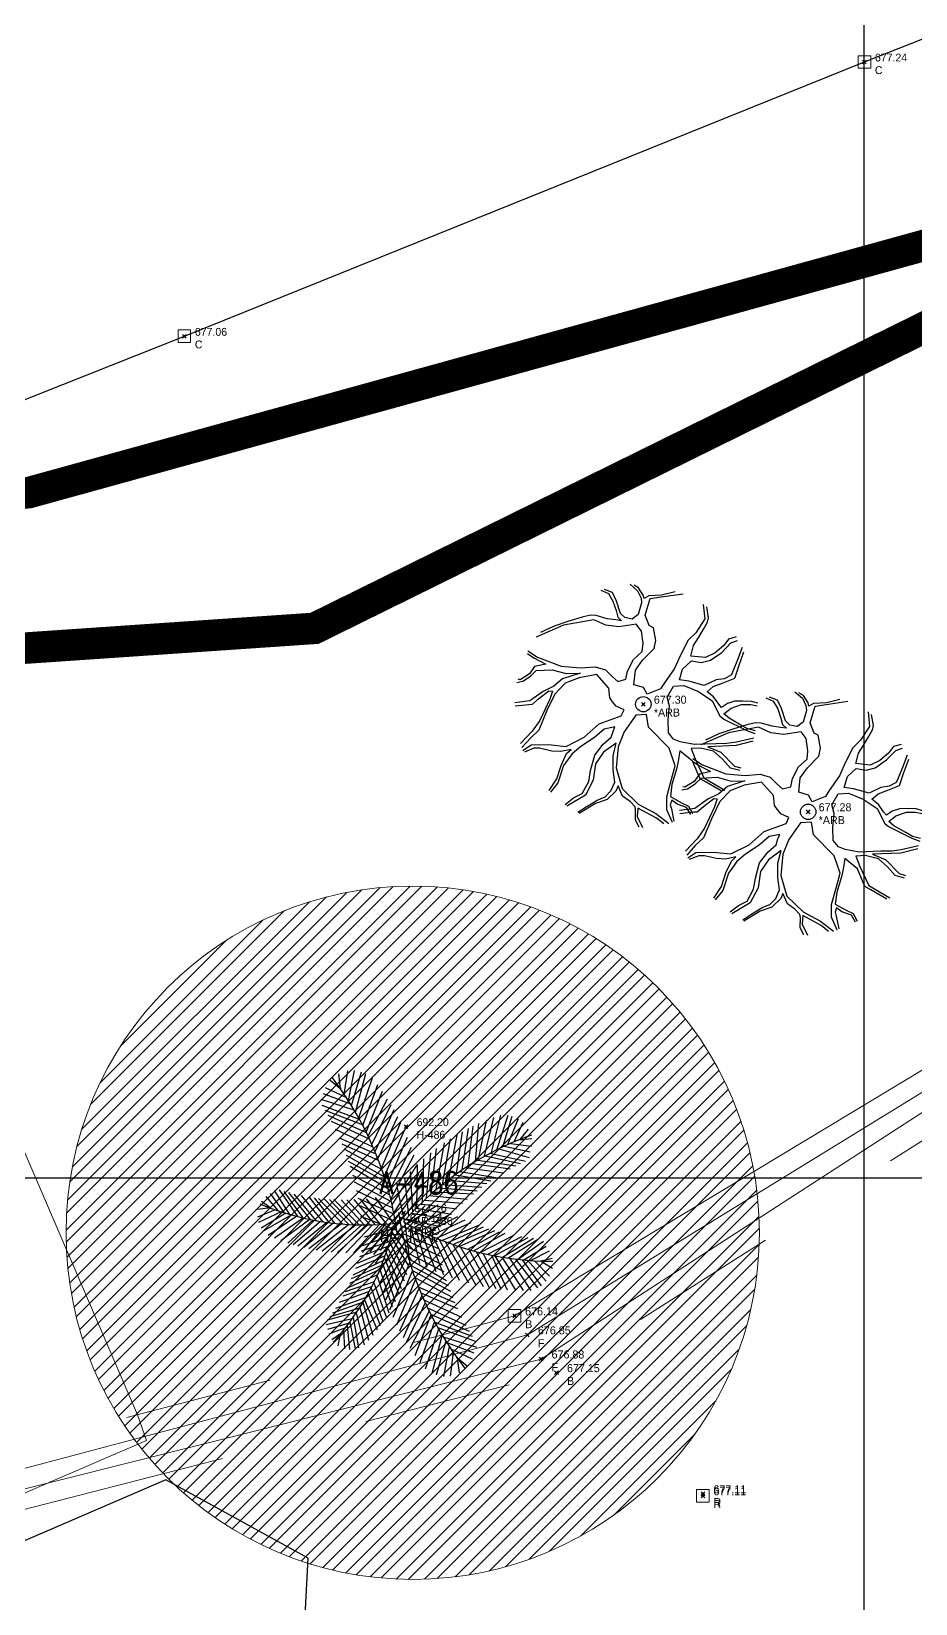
# Model space of a CAD drawing. Extents: x 350769 to 354978, y 6304672 to 6307963.
# Drawn here: x 352386.79 to 352400.82, y 6305693.24 to 6305718.19 of the extents above; entities that cross this region are included whole.
import ezdxf

# ---------------------------------------------------------------- set-up
doc = ezdxf.new("R2010")
doc.units = 0
doc.header["$PDMODE"] = 35
doc.header["$PDSIZE"] = 0.03
for name, pattern in [('4.0 - LO RECABARREN - DESNIVEL NUEVO$0$HIDDEN', [0.375, 0.25, -0.125]), ('CONTINUOS', [0]), ('DASHDOT', [1, 0.5, -0.25, 0, -0.25]), ('DASHED', [19.05, 12.7, -6.35]), ('PHANTOM', [23.5, 11.75, -2.35, 2.35, -2.35, 2.35, -2.35])]:
    doc.linetypes.add(name, pattern=pattern)
doc.layers.get('0').update_dxf_attribs({"linetype": 'CONTINUOUS'})
for name, color, linetype in [('03_S2_Pav ext_Borde vereda', 7, 'CONTINUOUS'), ('1-ARBOL H1', 7, 'CONTINUOUS'), ('1-ARBOL H2', 1, 'CONTINUOUS'), ('1-ARBOL H3', 241, 'CONTINUOUS'), ('1-ARBOL NOMBRE', 3, 'CONTINUOUS'), ('1-ARBOL PTO', 7, 'CONTINUOUS'), ('1-CANAL', 150, 'PHANTOM'), ('1-CERCO', 252, 'CERCO_LINE'), ('1-coordenadas', 8, 'CONTINUOUS'), ('3-CANAL_FDO', 4, 'CONTINUOUS'), ('C-TINN', 5, 'CONTINUOUS'), ('C-TOPO-MAJR', 9, 'CONTINUOUS'), ('C-TOPO-MINR', 8, 'CONTINUOUS'), ('V-NODE DIC 2005', 4, 'CONTINUOUS'), ('V-NODE-TEXT DIC 2005', 2, 'CONTINUOUS'), ('V-NODE-TEXT DIC 2012', 31, 'CONTINUOUS'), ('Z-ARB', 253, 'CONTINUOUS'), ('Z-PINO', 253, 'CONTINUOUS')]:
    doc.layers.add(name, color=color, linetype=linetype)
doc.layers.add('0_ASD_LINEA OFICIAL', color=253, linetype='DASHDOT', lineweight=20)
doc.layers.add('0_ASD_TOPOGRAFIA_ELEMENTOS', color=7, linetype='CONTINUOS', lineweight=5, true_color=0xbdbdbd)
doc.styles.add('ROMANS', font='romans.shx', dxfattribs={"width": 0.65})
doc.linetypes.add('CERCO_LINE', pattern='A,0.5,-0.2,[" X ",Standard,S=0.1,R=0,X=-0.1,Y=-0.05],-0.25', length=0.95)

# ---------------------------------------------------------------- blocks, each defined once
blk = doc.blocks.new('COORDENADAS')
at = {"layer": '1-coordenadas'}
for p, q in [((220, -900.625), (220, -0.625)), ((20, -500.625), (1420, -500.625))]:
    blk.add_line(p, q, dxfattribs=at)
blk = doc.blocks.new('ARB')
at = {"layer": 'Z-ARB', "linetype": 'Continuous'}
for p, q in [((-0.702, 1.798), (-0.583, 1.746)), ((-0.515, 1.763), (-0.643, 1.81)), ((-0.451, 1.63), (-0.515, 1.763)), ((-0.239, 1.899), (-0.12, 1.8)), ((-0.104, 1.843), (-0.176, 1.887)), ((-0.12, 1.8), (-0.061, 1.684)), ((-0.028, 1.73), (-0.104, 1.843)), ((0.258, 1.706), (0.603, 1.763)), ((0.476, 1.792), (0.263, 1.735)), ((-0.583, 1.746), (-0.509, 1.626)), ((-0.509, 1.626), (-0.456, 1.48)), ((-0.383, 1.436), (-0.451, 1.63)), ((-0.052, 1.607), (-0.104, 1.421)), ((-0.061, 1.684), (-0.052, 1.607)), ((-0.015, 1.675), (-0.028, 1.73)), ((0.059, 1.721), (-0.015, 1.675)), ((0.008, 1.414), (0.083, 1.679)), ((0.263, 1.735), (0.059, 1.721)), ((0.083, 1.679), (0.258, 1.706)), ((0.925, 1.599), (0.953, 1.37)), ((1.013, 1.388), (0.981, 1.56)), ((-1.218, 1.294), (-1.435, 1.215)), ((-0.807, 1.329), (-1.286, 1.232)), ((-0.994, 1.364), (-1.218, 1.294)), ((-0.859, 1.399), (-0.994, 1.364)), ((-0.77, 1.397), (-0.859, 1.399)), ((-0.613, 1.246), (-0.807, 1.329)), ((-0.594, 1.348), (-0.77, 1.397)), ((-0.46, 1.33), (-0.594, 1.348)), ((-0.365, 1.32), (-0.46, 1.33)), ((-0.456, 1.48), (-0.427, 1.377)), ((-0.427, 1.377), (-0.365, 1.32)), ((-0.133, 1.268), (-0.408, 1.222)), ((-0.315, 1.371), (-0.383, 1.436)), ((-0.198, 1.348), (-0.315, 1.371)), ((-0.104, 1.421), (-0.198, 1.348)), ((-0.048, 1.161), (-0.133, 1.268)), ((0.074, 1.251), (0.008, 1.414)), ((0.14, 1.216), (0.074, 1.251)), ((0.953, 1.37), (0.813, 1.148)), ((0.938, 1.207), (0.999, 1.316)), ((0.999, 1.316), (1.013, 1.388)), ((-1.286, 1.232), (-1.718, 1.038)), ((-1.435, 1.215), (-1.648, 1.112)), ((-0.408, 1.222), (-0.613, 1.246)), ((-0.02, 0.968), (-0.048, 1.161)), ((0.182, 1.012), (0.14, 1.216)), ((0.158, 0.888), (0.182, 1.012)), ((0.693, 1.027), (0.575, 0.786)), ((0.813, 1.148), (0.693, 1.027)), ((0.782, 0.943), (0.864, 1.078)), ((0.864, 1.078), (0.938, 1.207)), ((1.337, 1.055), (1.26, 0.95)), ((1.457, 1.093), (1.337, 1.055)), ((1.374, 0.996), (1.478, 1.036)), ((-1.85, 0.774), (-1.749, 0.71)), ((-1.845, 0.817), (-1.69, 0.721)), ((-0.167, 0.709), (-0.03, 0.834)), ((-0.03, 0.834), (-0.02, 0.968)), ((-0.024, 0.697), (0.158, 0.888)), ((0.575, 0.786), (0.486, 0.577)), ((0.743, 0.777), (0.782, 0.943)), ((0.973, 0.756), (0.743, 0.777)), ((1.125, 0.832), (0.973, 0.756)), ((1.054, 0.717), (1.231, 0.842)), ((1.26, 0.95), (1.125, 0.832)), ((1.231, 0.842), (1.374, 0.996)), ((1.554, 0.924), (1.484, 0.726)), ((1.509, 0.646), (1.582, 0.858)), ((-1.735, 0.571), (-1.815, 0.451)), ((-1.797, 0.417), (-1.707, 0.506)), ((-1.749, 0.71), (-1.558, 0.613)), ((-1.558, 0.613), (-1.735, 0.571)), ((-1.707, 0.506), (-1.453, 0.525)), ((-1.69, 0.721), (-1.313, 0.581)), ((-1.453, 0.525), (-1.23, 0.467)), ((-1.313, 0.581), (-1.01, 0.561)), ((-1.01, 0.561), (-0.772, 0.583)), ((-0.772, 0.583), (-0.611, 0.538)), ((-0.611, 0.538), (-0.502, 0.434)), ((-0.283, 0.392), (-0.259, 0.523)), ((-0.259, 0.523), (-0.167, 0.709)), ((-0.154, 0.307), (-0.135, 0.537)), ((-0.135, 0.537), (-0.024, 0.697)), ((0.486, 0.577), (0.329, 0.343)), ((0.565, 0.396), (0.614, 0.568)), ((0.614, 0.568), (0.752, 0.7)), ((0.752, 0.7), (0.909, 0.677)), ((0.909, 0.677), (1.054, 0.717)), ((1.419, 0.557), (1.39, 0.487)), ((1.484, 0.726), (1.419, 0.557)), ((1.445, 0.439), (1.509, 0.646)), ((-2.01, 0.315), (-1.918, 0.335)), ((-1.962, 0.358), (-1.993, 0.364)), ((-1.815, 0.451), (-1.962, 0.358)), ((-1.918, 0.335), (-1.797, 0.417)), ((-1.423, 0.263), (-1.593, 0.175)), ((-1.287, 0.38), (-1.423, 0.263)), ((-1.244, 0.312), (-1.406, 0.139)), ((-1.01, 0.478), (-1.287, 0.38)), ((-1.024, 0.405), (-1.244, 0.312)), ((-1.23, 0.467), (-1.01, 0.478)), ((-0.747, 0.458), (-1.024, 0.405)), ((-0.553, 0.248), (-0.747, 0.458)), ((-0.502, 0.434), (-0.412, 0.356)), ((-0.412, 0.356), (-0.283, 0.392)), ((-0.154, 0.307), (-0.154, 0.307)), ((-0.001, 0.263), (-0.154, 0.307)), ((0.06, 0.161), (-0.001, 0.263)), ((0.329, 0.343), (0.271, 0.249)), ((0.374, 0.116), (0.473, 0.293)), ((0.473, 0.293), (0.637, 0.307)), ((0.714, 0.375), (0.565, 0.396)), ((0.637, 0.307), (0.87, 0.217)), ((0.961, 0.313), (0.714, 0.375)), ((1.148, 0.406), (0.961, 0.313)), ((1.007, 0.214), (1.104, 0.301)), ((1.104, 0.301), (1.261, 0.361)), ((1.281, 0.425), (1.148, 0.406)), ((1.261, 0.361), (1.445, 0.439)), ((1.39, 0.487), (1.281, 0.425)), ((-1.799, 0.026), (-2.04, -0.011)), ((-1.593, 0.175), (-1.799, 0.026)), ((-1.76, -0.027), (-1.663, 0.06)), ((-1.663, 0.06), (-1.502, 0.188)), ((-1.486, 0.056), (-1.64, -0.284)), ((-1.406, 0.139), (-1.529, -0.124)), ((-1.502, 0.188), (-1.446, 0.184)), ((-1.446, 0.184), (-1.486, 0.056)), ((-0.534, 0.093), (-0.553, 0.248)), ((-0.49, 0.032), (-0.534, 0.093)), ((-0.431, -0.039), (-0.49, 0.032)), ((0.271, 0.249), (0.06, 0.161)), ((0.413, -0.019), (0.374, 0.116)), ((0.87, 0.217), (1.092, 0.069)), ((1.112, 0.134), (1.007, 0.214)), ((1.092, 0.069), (1.217, -0.165)), ((1.196, 0.02), (1.112, 0.134)), ((1.242, -0.034), (1.196, 0.02)), ((1.335, 0.031), (1.242, -0.034)), ((1.447, 0.07), (1.335, 0.031)), ((1.394, -0.041), (1.559, 0.018)), ((1.578, 0.075), (1.447, 0.07)), ((1.559, 0.018), (1.705, 0.021)), ((1.714, 0.072), (1.578, 0.075)), ((1.705, 0.021), (1.806, 0.001)), ((1.814, 0.045), (1.714, 0.072)), ((-2.033, -0.058), (-1.818, -0.031)), ((-1.818, -0.031), (-1.76, -0.027)), ((-1.529, -0.124), (-1.653, -0.439)), ((-0.694, -0.321), (-0.346, -0.191)), ((-0.304, -0.094), (-0.431, -0.039)), ((-0.346, -0.191), (-0.304, -0.094)), ((-0.117, -0.175), (-0.297, -0.442)), ((0.055, -0.162), (-0.117, -0.175)), ((0.089, -0.365), (0.055, -0.162)), ((0.396, -0.235), (0.413, -0.019)), ((0.404, -0.447), (0.396, -0.235)), ((1.217, -0.165), (1.28, -0.215)), ((1.28, -0.132), (1.394, -0.041)), ((1.364, -0.201), (1.28, -0.132)), ((1.28, -0.215), (1.65, -0.391)), ((1.554, -0.305), (1.364, -0.201)), ((-1.754, -0.458), (-1.937, -0.656)), ((-1.653, -0.439), (-1.782, -0.565)), ((-1.64, -0.284), (-1.754, -0.458)), ((-0.93, -0.54), (-0.694, -0.321)), ((-0.613, -0.404), (-0.768, -0.54)), ((-0.445, -0.368), (-0.613, -0.404)), ((-0.5, -0.531), (-0.474, -0.438)), ((-0.474, -0.438), (-0.445, -0.368)), ((-0.297, -0.442), (-0.391, -0.68)), ((0.422, -0.692), (0.089, -0.365)), ((0.49, -0.547), (0.404, -0.447)), ((1.664, -0.363), (1.554, -0.305)), ((1.65, -0.391), (1.778, -0.438)), ((1.787, -0.395), (1.664, -0.363)), ((-1.782, -0.565), (-1.916, -0.718)), ((-1.898, -0.762), (-1.771, -0.673)), ((-1.724, -0.727), (-1.874, -0.789)), ((-1.771, -0.673), (-1.495, -0.665)), ((-1.635, -0.722), (-1.724, -0.727)), ((-1.441, -0.766), (-1.635, -0.722)), ((-1.495, -0.665), (-1.216, -0.688)), ((-1.136, -0.734), (-1.297, -0.771)), ((-1.216, -0.688), (-0.93, -0.54)), ((-1.206, -0.803), (-1.136, -0.734)), ((-0.982, -0.688), (-1.118, -0.805)), ((-0.768, -0.54), (-0.982, -0.688)), ((-0.757, -0.821), (-0.626, -0.643)), ((-0.626, -0.643), (-0.5, -0.531)), ((-0.42, -0.622), (-0.619, -0.772)), ((-0.467, -0.824), (-0.42, -0.622)), ((-0.391, -0.68), (-0.415, -1.015)), ((0.523, -0.967), (0.422, -0.692)), ((0.595, -0.589), (0.49, -0.547)), ((0.592, -0.732), (0.568, -0.901)), ((0.796, -0.891), (0.592, -0.732)), ((0.822, -0.625), (0.595, -0.589)), ((0.917, -0.681), (0.77, -0.69)), ((0.77, -0.69), (0.835, -0.854)), ((1.165, -0.608), (0.822, -0.625)), ((1.126, -0.728), (0.917, -0.681)), ((1.483, -0.631), (1.034, -0.658)), ((1.034, -0.658), (1.244, -0.743)), ((1.271, -0.854), (1.126, -0.728)), ((1.335, -0.602), (1.165, -0.608)), ((1.244, -0.743), (1.461, -0.958)), ((1.485, -0.578), (1.335, -0.602)), ((1.747, -0.56), (1.483, -0.631)), ((1.761, -0.511), (1.485, -0.578)), ((-1.297, -0.771), (-1.441, -0.766)), ((-1.355, -1.205), (-1.29, -0.991)), ((-1.25, -0.991), (-1.335, -1.269)), ((-1.29, -0.991), (-1.206, -0.803)), ((-1.118, -0.805), (-1.25, -0.991)), ((-0.82, -1.065), (-0.757, -0.821)), ((-0.743, -0.959), (-0.776, -1.217)), ((-0.619, -0.772), (-0.743, -0.959)), ((-0.462, -1.051), (-0.467, -0.824)), ((0.466, -1.183), (0.523, -0.967)), ((0.568, -0.901), (0.544, -1.024)), ((0.92, -1.171), (0.796, -0.891)), ((0.835, -0.854), (0.98, -1.153)), ((1.398, -0.991), (1.271, -0.854)), ((1.545, -1.027), (1.398, -0.991)), ((1.461, -0.958), (1.561, -0.985)), ((-1.472, -1.393), (-1.355, -1.205)), ((-0.947, -1.433), (-0.845, -1.241)), ((-0.776, -1.217), (-0.895, -1.458)), ((-0.845, -1.241), (-0.82, -1.065)), ((-0.493, -1.384), (-0.434, -1.244)), ((-0.434, -1.244), (-0.462, -1.051)), ((-0.415, -1.015), (-0.316, -1.342)), ((0.396, -1.463), (0.466, -1.183)), ((0.544, -1.024), (0.474, -1.267)), ((1.016, -1.22), (0.92, -1.171)), ((0.98, -1.153), (1.315, -1.345)), ((1.27, -1.366), (1.016, -1.22)), ((-1.335, -1.269), (-1.453, -1.419)), ((-0.895, -1.458), (-1.187, -1.636)), ((-1.082, -1.505), (-0.947, -1.433)), ((-0.707, -1.532), (-0.584, -1.48)), ((-0.584, -1.48), (-0.493, -1.384)), ((-0.413, -1.384), (-0.552, -1.523)), ((-0.38, -1.3), (-0.413, -1.384)), ((-0.307, -1.465), (-0.38, -1.3)), ((-0.316, -1.342), (-0.056, -1.588)), ((-0.185, -1.548), (-0.307, -1.465)), ((0.397, -1.667), (0.396, -1.463)), ((0.474, -1.267), (0.453, -1.459)), ((0.453, -1.459), (0.629, -1.553)), ((-1.214, -1.608), (-1.082, -1.505)), ((-1.011, -1.73), (-0.881, -1.642)), ((-0.734, -1.587), (-0.991, -1.749)), ((-0.881, -1.642), (-0.707, -1.532)), ((-0.552, -1.523), (-0.734, -1.587)), ((-0.104, -1.631), (-0.185, -1.548)), ((-0.097, -1.678), (-0.104, -1.631)), ((-0.096, -1.844), (-0.097, -1.678)), ((-0.059, -1.648), (-0.068, -1.782)), ((0.235, -1.802), (-0.059, -1.648)), ((-0.056, -1.588), (0.224, -1.732)), ((0.224, -1.732), (0.433, -1.885)), ((0.49, -1.868), (0.397, -1.667)), ((0.475, -1.516), (0.453, -1.587)), ((0.453, -1.587), (0.473, -1.651)), ((0.473, -1.651), (0.516, -1.848)), ((0.56, -1.577), (0.475, -1.516)), ((0.712, -1.629), (0.56, -1.577)), ((0.629, -1.553), (0.741, -1.604)), ((0.779, -1.74), (0.712, -1.629)), ((0.741, -1.604), (0.807, -1.722)), ((-0.037, -1.953), (-0.096, -1.844)), ((-0.068, -1.782), (0.019, -1.957)), ((0.354, -1.892), (0.235, -1.802))]:
    blk.add_line(p, q, dxfattribs=at)
at = {"layer": 'Z-ARB'}
blk.add_circle((0, 0), 0.122, dxfattribs=at)
blk = doc.blocks.new('PINO')
for p, q in [((-0.968, 2.105), (-0.998, 2.346)), ((-0.904, 2.021), (-0.856, 2.396)), ((-0.837, 1.922), (-0.751, 2.403)), ((-0.787, 1.844), (-0.636, 2.383)), ((-0.724, 1.743), (-0.568, 2.356)), ((-0.67, 1.651), (-0.46, 2.291)), ((-0.8, 1.866), (-1.232, 2.026)), ((-0.866, 1.965), (-1.202, 2.122)), ((-0.957, 2.096), (-1.131, 2.236)), ((-0.604, 1.533), (-0.377, 2.187)), ((-0.547, 1.425), (-0.298, 2.08)), ((-0.744, 1.775), (-1.27, 1.933)), ((-0.656, 1.627), (-1.253, 1.84)), ((-0.609, 1.543), (-1.204, 1.762)), ((-0.518, 1.369), (-0.216, 1.961)), ((-0.453, 1.234), (-0.158, 1.87)), ((-0.402, 1.12), (-0.11, 1.791)), ((-0.541, 1.414), (-1.156, 1.682)), ((-0.491, 1.314), (-1.101, 1.587)), ((-0.355, 1.007), (-0.05, 1.685)), ((-0.297, 0.859), (-0.002, 1.595)), ((0.983, 0.851), (1.075, 1.509)), ((1.077, 0.915), (1.15, 1.548)), ((1.192, 0.989), (1.238, 1.591)), ((1.24, 1.019), (1.359, 1.644)), ((1.336, 1.075), (1.471, 1.689)), ((1.443, 1.135), (1.584, 1.731)), ((1.528, 1.18), (1.699, 1.73)), ((1.625, 1.229), (1.765, 1.718)), ((1.701, 1.265), (1.863, 1.679)), ((1.8, 1.31), (1.941, 1.624)), ((1.89, 1.345), (2.027, 1.517)), ((-0.434, 1.191), (-1.034, 1.46)), ((-0.384, 1.079), (-0.969, 1.325)), ((-0.249, 0.725), (0.06, 1.469)), ((-0.205, 0.59), (0.11, 1.357)), ((0.578, 0.533), (0.699, 1.278)), ((0.677, 0.617), (0.791, 1.34)), ((0.777, 0.698), (0.898, 1.409)), ((0.893, 0.786), (0.978, 1.456)), ((1.744, 1.285), (2.079, 1.247)), ((1.877, 1.343), (2.079, 1.369)), ((-0.344, 0.981), (-0.925, 1.228)), ((-0.288, 0.836), (-0.893, 1.151)), ((-0.249, 0.725), (-0.853, 1.05)), ((-0.172, 0.481), (0.174, 1.198)), ((-0.142, 0.372), (0.217, 1.079)), ((0.364, 0.334), (0.371, 1.016)), ((0.426, 0.395), (0.484, 1.113)), ((0.501, 0.465), (0.574, 1.185)), ((1.23, 1.012), (1.834, 0.928)), ((1.344, 1.08), (1.91, 0.967)), ((1.42, 1.123), (1.985, 1.004)), ((1.559, 1.196), (2.042, 1.068)), ((1.646, 1.239), (2.057, 1.158)), ((-0.22, 0.637), (-0.819, 0.956)), ((-0.188, 0.533), (-0.792, 0.877)), ((-0.119, 0.28), (0.267, 0.923)), ((-0.088, 0.148), (0.305, 0.785)), ((0.211, 0.176), (0.166, 0.815)), ((0.277, 0.247), (0.276, 0.927)), ((0.872, 0.77), (1.44, 0.686)), ((0.95, 0.827), (1.519, 0.74)), ((1.041, 0.891), (1.634, 0.814)), ((1.144, 0.958), (1.747, 0.88)), ((-0.16, 0.436), (-0.749, 0.738)), ((-0.13, 0.327), (-0.72, 0.632)), ((-0.066, 0.044), (0.344, 0.617)), ((0.082, 0.031), (-0.042, 0.573)), ((0.15, 0.108), (0.075, 0.715)), ((0.612, 0.563), (1.228, 0.526)), ((0.677, 0.617), (1.3, 0.582)), ((0.76, 0.685), (1.379, 0.642)), ((-2.041, 0.197), (-2.191, 0.301)), ((-1.917, 0.155), (-2.118, 0.383)), ((-1.824, 0.127), (-2.049, 0.429)), ((-1.74, 0.103), (-1.985, 0.48)), ((-1.603, 0.068), (-1.908, 0.488)), ((-1.527, 0.051), (-1.836, 0.467)), ((-1.409, 0.027), (-1.762, 0.448)), ((-1.319, 0.011), (-1.675, 0.427)), ((-1.21, -0.005), (-1.559, 0.404)), ((-1.11, -0.018), (-1.438, 0.384)), ((-1.024, -0.027), (-1.352, 0.372)), ((-0.897, -0.037), (-1.285, 0.364)), ((-0.801, -0.043), (-1.196, 0.357)), ((-0.726, -0.045), (-1.114, 0.351)), ((-0.637, -0.047), (-1.046, 0.348)), ((-0.554, -0.046), (-0.927, 0.347)), ((-0.462, -0.044), (-0.837, 0.348)), ((-0.379, -0.04), (-0.721, 0.353)), ((-0.106, 0.229), (-0.686, 0.494)), ((-0.084, 0.131), (-0.66, 0.372)), ((-0.059, 0.009), (-0.64, 0.262)), ((-0.297, -0.035), (-0.619, 0.361)), ((-0.195, -0.026), (-0.528, 0.371)), ((-0.084, -0.014), (-0.384, 0.392)), ((-0.048, -0.055), (0.371, 0.471)), ((-0.029, -0.167), (0.4, 0.27)), ((0.121, -0.019), (0.594, 0.283)), ((0.33, 0.301), (0.905, 0.231)), ((0.396, 0.365), (0.997, 0.322)), ((0.47, 0.436), (1.07, 0.39)), ((0.538, 0.498), (1.17, 0.477)), ((-1.97, 0.172), (-2.253, 0.048)), ((-2.051, 0.203), (-2.246, 0.171)), ((-1.876, 0.143), (-2.234, -0.036)), ((-1.804, 0.121), (-2.192, -0.122)), ((-1.71, 0.095), (-2.155, -0.169)), ((-1.625, 0.074), (-2.079, -0.239)), ((-1.518, 0.049), (-1.978, -0.28)), ((-1.42, 0.029), (-1.876, -0.317)), ((-1.369, 0.02), (-1.764, -0.354)), ((-1.248, 0), (-1.679, -0.379)), ((-0.035, -0.126), (-0.614, 0.086)), ((-0.009, 0.132), (-0.433, -0.31)), ((0.011, 0.021), (-0.403, -0.51)), ((-0.002, 0.091), (0.579, -0.115)), ((0.107, 0.059), (0.656, -0.051)), ((0.189, 0.152), (0.759, 0.072)), ((0.232, -0.076), (0.735, 0.205)), ((0.267, 0.236), (0.828, 0.149)), ((0.334, -0.125), (0.826, 0.159)), ((0.417, -0.163), (0.928, 0.111)), ((0.501, -0.2), (1.046, 0.059)), ((0.597, -0.239), (1.139, 0.022)), ((-1.147, -0.014), (-1.606, -0.398)), ((-1.047, -0.025), (-1.509, -0.421)), ((-0.917, -0.036), (-1.427, -0.437)), ((-0.801, -0.043), (-1.314, -0.457)), ((-0.685, -0.046), (-1.215, -0.47)), ((-0.592, -0.047), (-1.075, -0.484)), ((-0.5, -0.045), (-0.972, -0.49)), ((-0.422, -0.042), (-0.838, -0.493)), ((-0.311, -0.036), (-0.72, -0.491)), ((-0.224, -0.029), (-0.579, -0.483)), ((-0.12, -0.206), (-0.579, -0.377)), ((-0.096, -0.103), (-0.551, -0.242)), ((-0.142, -0.021), (-0.459, -0.471)), ((0.03, -0.078), (-0.374, -0.656)), ((0.053, -0.182), (-0.333, -0.823)), ((-0.05, -0.01), (-0.294, -0.447)), ((-0.127, -0.233), (0.165, -0.692)), ((-0.108, -0.157), (0.193, -0.581)), ((-0.089, -0.072), (0.223, -0.427)), ((0.023, -0.043), (0.606, -0.29)), ((0.049, -0.166), (0.628, -0.401)), ((0.088, -0.001), (0.168, -0.552)), ((0.179, -0.049), (0.329, -0.642)), ((0.261, -0.09), (0.45, -0.702)), ((0.348, -0.132), (0.593, -0.766)), ((0.461, -0.182), (0.714, -0.815)), ((0.541, -0.216), (0.854, -0.865)), ((0.682, -0.272), (1.264, -0.023)), ((0.775, -0.305), (1.336, -0.048)), ((0.855, -0.333), (1.423, -0.074)), ((0.957, -0.365), (1.518, -0.101)), ((1.092, -0.405), (1.591, -0.12)), ((1.185, -0.429), (1.685, -0.142)), ((1.293, -0.455), (1.819, -0.169)), ((1.414, -0.481), (1.947, -0.19)), ((1.514, -0.501), (2.047, -0.203)), ((1.645, -0.522), (2.131, -0.213)), ((1.731, -0.535), (2.214, -0.22)), ((-0.188, -0.449), (-0.656, -0.659)), ((-0.166, -0.374), (-0.624, -0.554)), ((-0.144, -0.3), (-0.599, -0.461)), ((0.085, -0.314), (-0.293, -0.961)), ((0.11, -0.406), (-0.242, -1.117)), ((-0.199, -0.483), (0.048, -1.044)), ((-0.177, -0.413), (0.093, -0.925)), ((-0.148, -0.312), (0.128, -0.821)), ((0.072, -0.263), (0.655, -0.522)), ((0.097, -0.361), (0.69, -0.66)), ((0.128, -0.47), (0.72, -0.766)), ((0.636, -0.254), (0.964, -0.899)), ((0.732, -0.29), (1.115, -0.94)), ((0.855, -0.333), (1.223, -0.965)), ((0.978, -0.372), (1.348, -0.99)), ((1.117, -0.412), (1.44, -1.005)), ((1.225, -0.439), (1.549, -1.02)), ((1.335, -0.465), (1.633, -1.029)), ((1.469, -0.492), (1.731, -1.037)), ((1.887, -0.553), (2.291, -0.258)), ((1.984, -0.561), (2.337, -0.337)), ((2.092, -0.569), (2.39, -0.412)), ((-0.271, -0.684), (-0.747, -0.905)), ((-0.241, -0.605), (-0.722, -0.845)), ((-0.216, -0.532), (-0.683, -0.74)), ((-0.257, -0.648), (-0.047, -1.254)), ((-0.227, -0.566), (0.009, -1.134)), ((0.141, -0.515), (-0.198, -1.235)), ((0.175, -0.623), (-0.132, -1.394)), ((0.157, -0.567), (0.765, -0.904)), ((0.19, -0.67), (0.793, -0.983)), ((1.525, -0.503), (1.862, -1.043)), ((1.635, -0.521), (1.983, -1.045)), ((1.756, -0.538), (2.104, -1.042)), ((1.852, -0.549), (2.21, -0.999)), ((1.961, -0.559), (2.267, -0.965)), ((2.044, -0.566), (2.345, -0.893)), ((2.153, -0.572), (2.398, -0.813)), ((2.237, -0.575), (2.434, -0.526)), ((2.249, -0.572), (2.44, -0.682)), ((-0.381, -0.944), (-0.84, -1.11)), ((-0.332, -0.835), (-0.812, -1.052)), ((-0.297, -0.751), (-0.777, -0.976)), ((-0.391, -0.964), (-0.184, -1.5)), ((-0.339, -0.852), (-0.143, -1.432)), ((-0.297, -0.751), (-0.09, -1.338)), ((0.22, -0.758), (-0.081, -1.505)), ((0.269, -0.891), (-0.018, -1.63)), ((0.22, -0.758), (0.828, -1.077)), ((0.261, -0.868), (0.869, -1.177)), ((-0.509, -1.194), (-0.991, -1.379)), ((-0.459, -1.102), (-0.934, -1.284)), ((-0.416, -1.018), (-0.878, -1.183)), ((-0.532, -1.236), (-0.324, -1.705)), ((-0.476, -1.135), (-0.275, -1.638)), ((-0.432, -1.049), (-0.235, -1.579)), ((0.329, -1.039), (0.031, -1.72)), ((0.378, -1.151), (0.092, -1.825)), ((0.318, -1.012), (0.902, -1.254)), ((0.359, -1.11), (0.946, -1.35)), ((0.41, -1.221), (1.013, -1.484)), ((-0.649, -1.429), (-1.119, -1.568)), ((-0.61, -1.366), (-1.078, -1.51)), ((-0.551, -1.27), (-1.037, -1.451)), ((-0.661, -1.447), (-0.526, -1.95)), ((-0.605, -1.359), (-0.458, -1.873)), ((-0.557, -1.278), (-0.392, -1.794)), ((0.43, -1.264), (0.141, -1.903)), ((0.497, -1.399), (0.2, -1.994)), ((0.525, -1.455), (0.283, -2.112)), ((0.469, -1.344), (1.082, -1.61)), ((0.519, -1.443), (1.137, -1.705)), ((-0.723, -1.54), (-1.136, -1.639)), ((-0.771, -1.607), (-1.111, -1.712)), ((-0.826, -1.681), (-1.092, -1.788)), ((-0.858, -1.722), (-0.837, -2.014)), ((-0.802, -1.649), (-0.756, -2.024)), ((-0.76, -1.591), (-0.666, -2.013)), ((-0.707, -1.515), (-0.613, -1.995)), ((0.584, -1.562), (0.364, -2.218)), ((0.651, -1.679), (0.447, -2.321)), ((0.589, -1.572), (1.186, -1.785)), ((0.636, -1.655), (1.236, -1.862)), ((-0.902, -1.778), (-1.042, -1.879)), ((-0.911, -1.785), (-0.944, -1.969)), ((0.706, -1.77), (0.556, -2.385)), ((0.77, -1.871), (0.625, -2.411)), ((0.726, -1.803), (1.254, -1.955)), ((0.821, -1.948), (0.74, -2.43)), ((0.784, -1.892), (1.217, -2.048)), ((0.85, -1.991), (1.188, -2.145)), ((0.889, -2.046), (0.845, -2.422)), ((0.943, -2.121), (1.119, -2.26)), ((0.954, -2.13), (0.986, -2.37))]:
    blk.add_line(p, q)
for centre, radius, start, end in [((-5.223, -0.976), 5.257, 8.5439, 38.2906), ((3.723, -3.065), 4.779, 110.1895, 139.9362), ((-0.615, 4.254), 4.301, 248.0996, 277.8463), ((5.176, 0.996), 5.257, 189.1509, 218.8976), ((2.361, 4.203), 4.779, 241.292, 271.0387), ((-4.062, 0.774), 4.062, 318.5391, 348.2858)]:
    blk.add_arc(centre, radius, start, end)
blk = doc.blocks.new('A$C27410629')
at = {"layer": '0_ASD_LINEA OFICIAL', "ltscale": 8, "const_width": 0.5}
for points in [[(111.349, 941.81), (111.349, 941.81), (187.318, 947.004), (258.378, 982.07), (250.62, 989.479)], [(111.349, 941.81), (187.318, 947.004), (258.378, 982.07), (268.153, 972.735)]]:
    blk.add_lwpolyline(points, dxfattribs=at)
blk = doc.blocks.new('*U1327')
at = {"color": 0, "linetype": 'ByBlock', "lineweight": -2, "transparency": 16777216}
blk.add_point((0, 0), dxfattribs=at)
blk = doc.blocks.new('*U4166', base_point=(352394.504, 6305697.728))
at = {"layer": 'V-NODE-TEXT DIC 2005', "linetype": 'ByBlock', "char_height": 0.127}
for s, insert, attachment_point in [('676.14', (352394.671, 6305697.799), 4), ('B', (352394.671, 6305697.66), 1)]:
    blk.add_mtext(s, dxfattribs=dict(at, insert=insert, attachment_point=attachment_point))
blk = doc.blocks.new('*U4167', base_point=(352394.504, 6305697.728))
at = {"layer": 'V-NODE-TEXT DIC 2005', "color": 2, "lineweight": -2}
blk.add_blockref('*U4166', (352394.504, 6305697.728), dxfattribs=at)
blk = doc.blocks.new('*U4164', base_point=(352395.168, 6305696.827))
at = {"layer": 'V-NODE-TEXT DIC 2005', "linetype": 'ByBlock', "char_height": 0.127}
for s, insert, attachment_point in [('677.15', (352395.335, 6305696.898), 4), ('B', (352395.335, 6305696.759), 1)]:
    blk.add_mtext(s, dxfattribs=dict(at, insert=insert, attachment_point=attachment_point))
blk = doc.blocks.new('*U4165', base_point=(352395.168, 6305696.827))
at = {"layer": 'V-NODE-TEXT DIC 2005', "color": 2, "lineweight": -2}
blk.add_blockref('*U4164', (352395.168, 6305696.827), dxfattribs=at)
blk = doc.blocks.new('*U3748', base_point=(352394.707, 6305697.426))
at = {"layer": 'V-NODE-TEXT DIC 2005', "linetype": 'ByBlock', "char_height": 0.127}
for s, insert, attachment_point in [('676.85', (352394.874, 6305697.497), 4), ('F', (352394.874, 6305697.358), 1)]:
    blk.add_mtext(s, dxfattribs=dict(at, insert=insert, attachment_point=attachment_point))
blk = doc.blocks.new('*U3749', base_point=(352394.707, 6305697.426))
at = {"layer": 'V-NODE-TEXT DIC 2005', "color": 2, "lineweight": -2}
blk.add_blockref('*U3748', (352394.707, 6305697.426), dxfattribs=at)
blk = doc.blocks.new('*U3746', base_point=(352394.923, 6305697.044))
at = {"layer": 'V-NODE-TEXT DIC 2005', "linetype": 'ByBlock', "char_height": 0.127}
for s, insert, attachment_point in [('676.88', (352395.09, 6305697.115), 4), ('F', (352395.09, 6305696.976), 1)]:
    blk.add_mtext(s, dxfattribs=dict(at, insert=insert, attachment_point=attachment_point))
blk = doc.blocks.new('*U3747', base_point=(352394.923, 6305697.044))
at = {"layer": 'V-NODE-TEXT DIC 2005', "color": 2, "lineweight": -2}
blk.add_blockref('*U3746', (352394.923, 6305697.044), dxfattribs=at)
blk = doc.blocks.new('*U2686', base_point=(352397.492, 6305694.873))
at = {"layer": 'V-NODE-TEXT DIC 2005', "linetype": 'ByBlock', "char_height": 0.127}
for s, insert, attachment_point in [('677.11', (352397.659, 6305694.944), 4), ('R', (352397.659, 6305694.805), 1)]:
    blk.add_mtext(s, dxfattribs=dict(at, insert=insert, attachment_point=attachment_point))
blk = doc.blocks.new('*U2687', base_point=(352397.492, 6305694.873))
at = {"layer": 'V-NODE-TEXT DIC 2005', "color": 2, "lineweight": -2}
blk.add_blockref('*U2686', (352397.492, 6305694.873), dxfattribs=at)
blk = doc.blocks.new('*U2662', base_point=(352397.491, 6305694.904))
at = {"layer": 'V-NODE-TEXT DIC 2005', "linetype": 'ByBlock', "char_height": 0.127}
for s, insert, attachment_point in [('677.11', (352397.658, 6305694.975), 4), ('R', (352397.658, 6305694.836), 1)]:
    blk.add_mtext(s, dxfattribs=dict(at, insert=insert, attachment_point=attachment_point))
blk = doc.blocks.new('*U2663', base_point=(352397.491, 6305694.904))
at = {"layer": 'V-NODE-TEXT DIC 2005', "color": 2, "lineweight": -2}
blk.add_blockref('*U2662', (352397.491, 6305694.904), dxfattribs=at)
blk = doc.blocks.new('*U1648', base_point=(352396.546, 6305707.433))
at = {"layer": 'V-NODE-TEXT DIC 2005', "linetype": 'ByBlock', "char_height": 0.127}
for s, insert, attachment_point in [('677.30', (352396.713, 6305707.504), 4), ('*ARB', (352396.713, 6305707.365), 1)]:
    blk.add_mtext(s, dxfattribs=dict(at, insert=insert, attachment_point=attachment_point))
blk = doc.blocks.new('*U1649', base_point=(352396.546, 6305707.433))
at = {"layer": 'V-NODE-TEXT DIC 2005', "color": 2, "lineweight": -2}
blk.add_blockref('*U1648', (352396.546, 6305707.433), dxfattribs=at)
blk = doc.blocks.new('*U1630', base_point=(352399.161, 6305705.726))
at = {"layer": 'V-NODE-TEXT DIC 2005', "linetype": 'ByBlock', "char_height": 0.127}
for s, insert, attachment_point in [('677.28', (352399.328, 6305705.797), 4), ('*ARB', (352399.328, 6305705.658), 1)]:
    blk.add_mtext(s, dxfattribs=dict(at, insert=insert, attachment_point=attachment_point))
blk = doc.blocks.new('*U1631', base_point=(352399.161, 6305705.726))
at = {"layer": 'V-NODE-TEXT DIC 2005', "color": 2, "lineweight": -2}
blk.add_blockref('*U1630', (352399.161, 6305705.726), dxfattribs=at)
blk = doc.blocks.new('*U1412', base_point=(352392.674, 6305699.209))
at = {"layer": 'V-NODE-TEXT DIC 2005', "linetype": 'ByBlock', "char_height": 0.127}
for s, insert, attachment_point in [('677.14', (352392.841, 6305699.28), 4), ('*PINO', (352392.841, 6305699.141), 1)]:
    blk.add_mtext(s, dxfattribs=dict(at, insert=insert, attachment_point=attachment_point))
blk = doc.blocks.new('*U1413', base_point=(352392.674, 6305699.209))
at = {"layer": 'V-NODE-TEXT DIC 2005', "color": 2, "lineweight": -2}
blk.add_blockref('*U1412', (352392.674, 6305699.209), dxfattribs=at)
blk = doc.blocks.new('TOPOGRAFIA')
at = {"layer": '0_ASD_TOPOGRAFIA_ELEMENTOS', "true_color": 0xf26507}
h = blk.add_hatch(dxfattribs=at)
h.set_pattern_fill('ANSI31', color=30, scale=0.1)
h.set_pattern_definition([(45, (384090.06245, 6300959.37576), (-0.224506403, 0.224506403), [])])
edge = h.paths.add_edge_path()
edge.add_arc((390392.837, 6302699.128), 5.5, 0, 360)
at = {"layer": '0_ASD_LINEA OFICIAL', "ltscale": 8, "const_width": 0.5}
blk.add_lwpolyline([(390427.742, 6302814.067), (390462.175, 6302752.282), (390383.071, 6302730.605), (390309.799, 6302723.349), (390311.369, 6302703.307), (390386.745, 6302710.871), (390472.116, 6302734.448), (390495.667, 6302745.108), (390523.305, 6302756.109), (390473.799, 6302802.291, -0.151019), (390428.285, 6302881.719), (390391.708, 6302986.357, -0.035367), (390370.183, 6302995.884, 0.28109), (390309.679, 6302995.976), (390362.106, 6302925.874), (390362.105, 6302925.873), (390363.124, 6302924.511, -0.033436), (390384.93, 6302890.884), (390427.742, 6302814.067)], format="xyb", dxfattribs=at)
blk.add_lwpolyline([(390427.742, 6302814.067), (390462.175, 6302752.282), (390383.071, 6302730.605), (390309.799, 6302723.349), (390311.369, 6302703.307), (390386.745, 6302710.871), (390472.116, 6302734.448), (390495.667, 6302745.108), (390523.305, 6302756.109), (390473.799, 6302802.291, -0.151019), (390428.285, 6302881.719), (390391.708, 6302986.357, -0.035367), (390370.183, 6302995.884, 0.28109), (390309.679, 6302995.976), (390362.106, 6302925.874), (390362.105, 6302925.873), (390363.124, 6302924.511, -0.033436), (390384.93, 6302890.884), (390427.742, 6302814.067)], format="xyb", dxfattribs=at)
at = {"layer": '0_ASD_TOPOGRAFIA_ELEMENTOS', "color": 30, "true_color": 0xf26507}
blk.add_circle((390392.837, 6302699.128), 5.5, dxfattribs=at)
at = {"layer": '1-ARBOL H1', "color": 9, "lineweight": 0, "true_color": 0xbdbdbd}
blk.add_point((390392.691, 6302699.446), dxfattribs=at)
at = {"layer": '1-ARBOL PTO', "color": 9, "lineweight": 0, "true_color": 0xbdbdbd}
blk.add_point((390392.691, 6302699.446), dxfattribs=at)
at = {"layer": '1-CANAL', "color": 9, "lineweight": 0, "true_color": 0xbdbdbd, "flags": 128}
blk.add_lwpolyline([(390567.787, 6302629.727), (390568.793, 6302640.353), (390569.503, 6302651.739), (390570.033, 6302661.873), (390570.34, 6302672.528), (390570.92, 6302683.642), (390571.385, 6302692.94), (390572.206, 6302702.09), (390572.491, 6302712.168), (390573.178, 6302721.782), (390573.739, 6302732.321), (390574.43, 6302741.485), (390575.232, 6302752.552), (390575.303, 6302758.186), (390573.072, 6302758.741), (390565.731, 6302762.63), (390558.774, 6302762.052), (390549.097, 6302759.46), (390540.056, 6302756.523), (390530.957, 6302754.646), (390519.837, 6302751.496), (390509.631, 6302748.296), (390499.766, 6302744.712), (390490.284, 6302741.391), (390477.589, 6302736.731), (390469.698, 6302733.787), (390460.923, 6302731.042), (390452.374, 6302728.107), (390438.311, 6302722.869), (390431.422, 6302718.409), (390419.91, 6302710.977), (390412.117, 6302707.007), (390402.106, 6302701.336), (390395.117, 6302696.907), (390381.316, 6302693.365), (390369.866, 6302691.898), (390358.977, 6302690.522), (390351.003, 6302689.869), (390338.841, 6302688.974), (390330.387, 6302688.811), (390318.293, 6302688.652), (390310.613, 6302688.12), (390310.097, 6302689.409), (390318.134, 6302689.995), (390330.169, 6302689.859), (390338.592, 6302690.268), (390350.911, 6302691.365), (390358.441, 6302692.052), (390369.602, 6302693.031), (390381.494, 6302694.408), (390394.454, 6302697.809), (390401.441, 6302702.027), (390411.517, 6302708.091), (390419.432, 6302711.748), (390430.822, 6302719.202), (390437.823, 6302723.766), (390451.878, 6302729.106), (390460.597, 6302731.881), (390469.278, 6302734.632), (390477.218, 6302737.629), (390489.928, 6302742.229), (390499.382, 6302745.508), (390509.312, 6302749.089), (390519.62, 6302752.392), (390530.723, 6302755.531), (390539.654, 6302757.751), (390548.71, 6302760.578), (390558.851, 6302763.211), (390565.636, 6302763.686), (390573.601, 6302759.59), (390575.339, 6302759.411), (390576.082, 6302766.593), (390577.196, 6302775.886), (390577.943, 6302782.884), (390578.269, 6302790.104), (390579.967, 6302802.039), (390581.351, 6302810.063)], dxfattribs=at)
at = {"layer": '1-CERCO', "color": 9, "lineweight": 0, "true_color": 0xbdbdbd, "flags": 128}
for points in [[(390400.003, 6302717.704), (390410.848, 6302721.988)], [(390389.214, 6302713.352), (390400.003, 6302717.704)], [(390376.114, 6302708.147), (390389.214, 6302713.352)]]:
    blk.add_lwpolyline(points, dxfattribs=at)
at = {"layer": '1-coordenadas', "color": 9, "linetype": '4.0 - LO RECABARREN - DESNIVEL NUEVO$0$HIDDEN', "lineweight": 0, "ltscale": 50, "true_color": 0xbdbdbd}
for p, q in [((390400, 6302300), (390400, 6303200)), ((390200, 6302700), (390900, 6302700))]:
    blk.add_line(p, q, dxfattribs=at)
at = {"layer": '3-CANAL_FDO', "color": 9, "lineweight": 0, "true_color": 0xbdbdbd}
for points in [[(390539.967, 6302757.247), (390530.893, 6302755.256), (390519.738, 6302752.054), (390509.538, 6302748.883), (390499.452, 6302745.33), (390490.052, 6302742.018), (390477.389, 6302737.286), (390469.459, 6302734.356), (390460.822, 6302731.603), (390452.099, 6302728.78), (390438.105, 6302723.585), (390431.006, 6302718.998), (390419.709, 6302711.486), (390411.588, 6302707.706), (390401.653, 6302701.807), (390394.656, 6302697.507), (390381.626, 6302694.051), (390369.775, 6302692.606), (390358.754, 6302691.538), (390350.797, 6302690.927), (390338.654, 6302689.841), (390330.154, 6302689.686), (390318.275, 6302689.534), (390310.503, 6302689.006)], [(390310.469, 6302688.649), (390318.522, 6302688.996), (390330.174, 6302689.125), (390338.64, 6302689.578), (390350.896, 6302690.257), (390358.72, 6302691.136), (390369.871, 6302692.128), (390381.817, 6302693.844), (390394.873, 6302697.124), (390401.907, 6302701.675), (390411.835, 6302707.347), (390419.866, 6302711.153), (390431.217, 6302718.73), (390438.253, 6302723.075), (390452.2, 6302728.334), (390460.878, 6302731.292), (390469.538, 6302734.018), (390477.452, 6302736.983), (390490.288, 6302741.591), (390499.55, 6302745.064), (390509.663, 6302748.654), (390519.824, 6302751.87), (390530.973, 6302754.926), (390540.132, 6302756.904)]]:
    blk.add_lwpolyline(points, dxfattribs=at)
at = {"layer": 'C-TINN', "color": 9, "linetype": 'Continuous', "lineweight": 0, "true_color": 0xbdbdbd}
for points, elevation in [([(390399.903, 6302717.604), (390399.903, 6302717.804), (390400.103, 6302717.804), (390400.103, 6302717.604), (390399.903, 6302717.604)], 677.238), ([(390389.114, 6302713.252), (390389.114, 6302713.452), (390389.314, 6302713.452), (390389.314, 6302713.252), (390389.114, 6302713.252)], 677.061), ([(390394.354, 6302697.709), (390394.354, 6302697.909), (390394.554, 6302697.909), (390394.554, 6302697.709), (390394.354, 6302697.709)], 677.14), ([(390397.342, 6302694.854), (390397.342, 6302695.054), (390397.542, 6302695.054), (390397.542, 6302694.854), (390397.342, 6302694.854)], 677.11)]:
    blk.add_lwpolyline(points, dxfattribs=dict(at, elevation=elevation))
for p in [(390400.003, 6302717.704, 677.238), (390389.214, 6302713.352, 677.061), (390394.454, 6302697.809, 677.14), (390397.442, 6302694.954, 677.11)]:
    blk.add_point(p, dxfattribs=at)
at = {"layer": 'C-TOPO-MAJR', "color": 9, "linetype": 'Continuous', "lineweight": 0, "true_color": 0xbdbdbd, "elevation": 677.5}
blk.add_lwpolyline([(390377.159, 6302692.14), (390382.344, 6302693.128), (390388.615, 6302695.834), (390388.472, 6302696.24), (390385.269, 6302703.671), (390379.266, 6302700.099), (390371.882, 6302698.323), (390367.998, 6302696.785), (390364.659, 6302695.179), (390351.525, 6302693.456)], dxfattribs=at)
at = {"layer": 'C-TOPO-MINR', "color": 9, "linetype": 'Continuous', "lineweight": -3, "true_color": 0xbdbdbd, "elevation": 677}
blk.add_lwpolyline([(390399.568, 6302639.93), (390395.228, 6302652.165), (390395.822, 6302653.722), (390394.321, 6302660.49), (390393.809, 6302667.014), (390393.595, 6302668.49), (390390.66, 6302679.921), (390390.771, 6302686.157), (390391.181, 6302693.965), (390388.92, 6302695.209), (390383.485, 6302692.864), (390372.539, 6302690.779), (390370.213, 6302690.547), (390367.678, 6302690.218), (390357.21, 6302688.722), (390354.267, 6302688.585), (390347.022, 6302689.186)], dxfattribs=at)
at = {"layer": 'V-NODE-TEXT DIC 2012', "color": 9, "lineweight": 0, "true_color": 0xbdbdbd}
for p in [(390400.003, 6302717.704), (390389.214, 6302713.352), (390392.732, 6302700.812), (390392.691, 6302699.446)]:
    blk.add_point(p, dxfattribs=at)
at = {"layer": 'V-NODE DIC 2005', "color": 9, "lineweight": 0, "true_color": 0xbdbdbd, "rotation": 359.9963883938062}
for p in [(390396.496, 6302707.514), (390399.111, 6302705.807), (390392.624, 6302699.29), (390394.454, 6302697.809), (390394.657, 6302697.507), (390394.873, 6302697.125), (390395.118, 6302696.908), (390397.441, 6302694.985), (390397.442, 6302694.954)]:
    blk.add_blockref('*U1327', p, dxfattribs=at)
at = {"layer": 'V-NODE-TEXT DIC 2005', "color": 9, "lineweight": 0, "true_color": 0xbdbdbd, "rotation": 359.9963883938062}
for name, p in [('*U1649', (390396.496, 6302707.514)), ('*U1631', (390399.111, 6302705.807)), ('*U1413', (390392.624, 6302699.29)), ('*U4167', (390394.454, 6302697.809)), ('*U3749', (390394.657, 6302697.507)), ('*U3747', (390394.873, 6302697.125)), ('*U4165', (390395.118, 6302696.908)), ('*U2663', (390397.441, 6302694.985)), ('*U2687', (390397.442, 6302694.954))]:
    blk.add_blockref(name, p, dxfattribs=at)
at = {"layer": 'Z-ARB', "color": 9, "lineweight": 0, "true_color": 0xbdbdbd, "rotation": 359.090101839884}
for p in [(390396.496, 6302707.514), (390399.111, 6302705.807)]:
    blk.add_blockref('ARB', p, dxfattribs=at)
at = {"layer": 'Z-PINO', "color": 9, "lineweight": 0, "true_color": 0xbdbdbd, "rotation": 359.090101839884}
blk.add_blockref('PINO', (390392.624, 6302699.289), dxfattribs=at)
at = {"layer": '1-ARBOL H2', "color": 9, "lineweight": 0, "true_color": 0xbdbdbd, "style": 'ROMANS', "width": 0.8}
blk.add_text('H=', height=0.2, dxfattribs=at).set_placement((390392.314, 6302698.984))
at = {"layer": '1-ARBOL H3', "color": 9, "lineweight": 0, "true_color": 0xbdbdbd, "style": 'ROMANS', "width": 0.8}
blk.add_text('15.1', height=0.2, dxfattribs=at).set_placement((390392.727, 6302698.984))
at = {"layer": '1-ARBOL NOMBRE', "color": 9, "lineweight": 0, "true_color": 0xbdbdbd, "style": 'ROMANS', "width": 0.8}
blk.add_text('A-486', height=0.35, dxfattribs=at).set_placement((390392.314, 6302699.746))
at = {"layer": 'V-NODE-TEXT DIC 2012', "color": 9, "lineweight": 0, "true_color": 0xbdbdbd}
for s, height, p in [('677.24', 0.125, (390400.17, 6302717.712)), ('C', 0.125, (390400.17, 6302717.512)), ('677.06', 0.125, (390389.381, 6302713.36)), ('C', 0.125, (390389.381, 6302713.16)), ('692.20', 0.125, (390392.899, 6302700.82)), ('H-486', 0.125, (390392.899, 6302700.62)), ('677.16', 0.127, (390392.858, 6302699.453)), ('AR_486', 0.127, (390392.858, 6302699.251))]:
    blk.add_text(s, height=height, dxfattribs=at).set_placement(p)

msp = doc.modelspace()

# ---------------------------------------------------------------- hatches: boundary and pattern name
at = {"layer": '0_ASD_TOPOGRAFIA_ELEMENTOS'}
h = msp.add_hatch(dxfattribs=at)
h.set_pattern_fill('ANSI31', color=256, scale=0.1)
h.set_pattern_definition([(45, (346090.06245, 6303959.37576), (-0.224506403, 0.224506403), [])])
edge = h.paths.add_edge_path()
edge.add_arc((352392.837, 6305699.128), 5.5, 0, 360)

# ---------------------------------------------------------------- linework, layer by layer
msp.add_circle((352392.837, 6305699.128), 5.5, dxfattribs=at)
at = {"layer": '1-CERCO', "ltscale": 6, "flags": 128}
for points in [[(352400.003, 6305717.704), (352410.848, 6305721.988)], [(352389.214, 6305713.352), (352400.003, 6305717.704)], [(352376.114, 6305708.147), (352389.214, 6305713.352)]]:
    msp.add_lwpolyline(points, dxfattribs=at)

# ---------------------------------------------------------------- block references
at = {"color": 252, "linetype": 'DASHED'}
msp.add_blockref('COORDENADAS', (352180, 6306200.625), dxfattribs=at)
at = {"layer": '03_S2_Pav ext_Borde vereda', "linetype": 'Continuous'}
msp.add_blockref('A$C27410629', (352203.962, 6304761.714), dxfattribs=at)
at = {"layer": 'Z-ARB', "rotation": 359.090101839884}
for p in [(352396.496, 6305707.514), (352399.111, 6305705.807)]:
    msp.add_blockref('ARB', p, dxfattribs=at)
at = {"layer": 'Z-PINO', "rotation": 359.090101839884}
msp.add_blockref('PINO', (352392.624, 6305699.289), dxfattribs=at)

# ---------------------------------------------------------------- next in the draw order: block references
at = {"layer": '0_ASD_TOPOGRAFIA_ELEMENTOS', "color": 30, "true_color": 0xf26507}
msp.add_blockref('TOPOGRAFIA', (-38000, 3000), dxfattribs=at)

doc.saveas('drawing.dxf')
